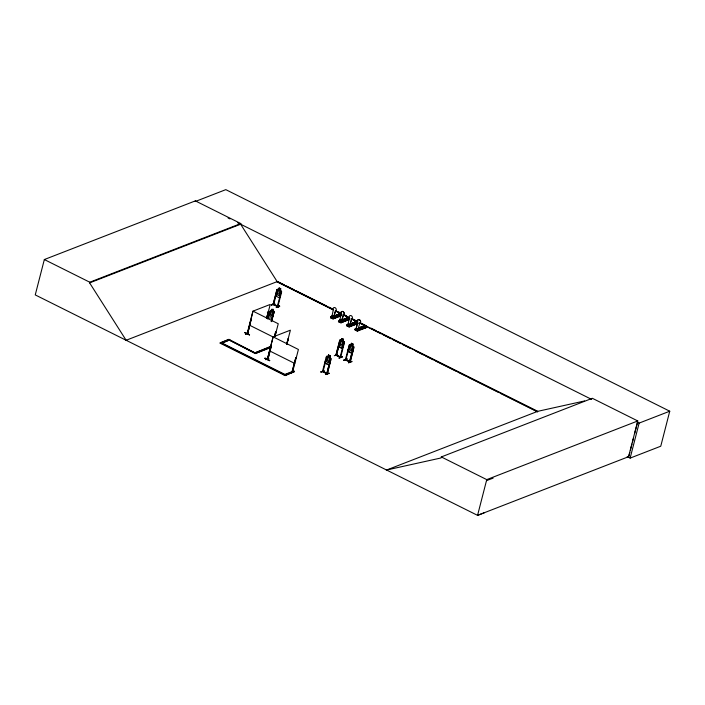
<?xml version="1.0" encoding="UTF-8"?>
<svg xmlns="http://www.w3.org/2000/svg" width="705" height="705" viewBox="0 0 705 705"><rect width="100%" height="100%" fill="white"/><g stroke="black" fill="none" stroke-linecap="round" stroke-linejoin="round"><path stroke-width="1.06" d="M332.407 316.871L332.786 316.272M332.161 316.457L332.839 316.404L332.258 316.413M340.189 320.784L340.506 320.484M340.638 320.431C340.277 320.502 340.682 320.537 340.418 320.378C340.348 323.657 339.775 319.18 340.815 320.511M349.037 324.556L348.358 324.45M356.51 329.024L356.615 328.53M356.818 328.689L356.73 328.962M348.931 324.697L348.067 324.23L347.68 325.763M348.966 324.617L348.2 324.855L348.728 324.3M332.231 316.571L332.866 316.51L332.399 316.536M356.906 328.424L356.413 328.953M332.487 316.704L332.311 318.087L331.658 317.699L332.046 316.166L332.804 316.563M348.437 324.935L348.658 324.37M356.871 328.803L357.197 328.715M333.8 318.087L334.011 317.32L333.967 318.325M349.865 326.054L350.297 325.446L350.068 326.362M341.855 322.255C342.189 320.114 341.714 323.947 339.66 320.969L341.132 314.033A1.965 1.595 68.1 0 1 341.766 311.557A1.965 1.595 68.1 0 1 344.014 312.659A1.965 1.595 68.1 0 1 343.379 315.135L341.317 321.727L343.309 315.161A1.965 1.595 68.1 0 0 343.943 312.685A1.965 1.595 68.1 0 0 341.696 311.584A1.965 1.595 68.1 0 0 341.061 314.06L341.132 314.033M347.873 325.067L349.345 318.131A1.965 1.595 68.1 0 1 349.98 315.655A1.965 1.595 68.1 0 1 352.227 316.757A1.965 1.595 68.1 0 1 351.592 319.233L349.53 325.825L347.873 325.067L349.927 326.08M354.826 329.799L356.157 329.138L357.488 322.255A1.965 1.595 68.1 0 1 358.122 319.779A1.965 1.595 68.1 0 1 360.37 320.89A1.965 1.595 68.1 0 1 359.735 323.366L357.497 331.112L366.186 327.622L356.721 330.742L365.657 327.376M355.567 330.169L364.265 326.679L355.267 330.028L355.25 328.724L356.131 328.371L355.893 329.288L358.281 330.46L358.51 329.543L358.14 330.187L356.087 329.164L357.558 322.229A1.965 1.595 68.1 0 1 358.193 319.753A1.965 1.595 68.1 0 1 360.44 320.863A1.965 1.595 68.1 0 1 359.806 323.339L359.806 323.339M333.342 309.654L277.162 281.612L240.634 224.216L240.802 223.564L195.356 200.881L44.336 259.546L35.25 294.91L126.195 340.303M484.203 512.835L477.567 515.355L126.133 340.268L89.606 282.881L89.773 282.22L240.802 223.564M195.356 200.881L195.188 201.542L225.811 189.645L669.75 411.209L660.761 446.212L630.138 458.109L627.186 456.637M293.756 372.214L292.839 371.746L284.177 375.113L284.291 374.672L292.945 371.315L293.87 371.773L285.102 375.571L220.18 343.168L220.286 342.736L228.949 339.369L254.99 352.861M220.18 343.168L228.949 339.369M229.231 340.074L255.272 353.566L270.553 347.635M244.626 332.637L249.552 334.919L244.794 332.496M245.56 333.994L248.486 332.866M247.138 333.738L252.91 311.169L270.218 304.445L266.622 318.449M250.381 322.758L251.015 319.568L247.376 333.773M249.843 324.838L247.57 333.941L251.015 319.568M247.552 333.914L247.552 333.033M255.272 353.566L270.658 347.195M266.411 318.263L268.032 312.958L266.869 318.228M267.433 318.66L268.975 312.659L269.521 312.738L267.979 318.739M267.539 318.748L269.372 311.707L270.05 311.072L273.813 311.046M268.217 316.351L269.46 311.751L271.187 311.072L271.628 309.345L273.214 309.266L272.738 311.081L273.399 311.628L272.571 314.844L271.407 316.245L269.9 316.289L269.442 314.941L271.628 309.345M267.882 318.642L269.521 312.738M271.495 305.089L274.818 303.538L271.266 304.939M276.968 289.491L273.126 304.542L276.968 289.491L278.713 289.632M277.25 290.671L276.712 290.504L277.25 290.671L273.593 304.745L273.214 304.005M273.54 304.719L273.337 303.925M278.757 289.72L279.198 287.993M271.152 321.621L273.813 312.509L271.495 321.515M271.601 321.603L274.175 311.575M268.244 316.316L268.279 318.052L272.086 317.937L274.271 311.584L272.809 311.02M280.713 288.689L279.973 294.628L278.836 295.624L277.391 294.901L276.968 293.13L277.796 289.914L278.722 289.729L279.162 287.913L280.713 288.689L280.273 290.407L281.665 291.791L277.796 306.842L277.814 306.287L273.796 304.34M276.307 307.16C278.66 308.252 282.493 303.749 276.334 307.204M277.268 306.578L281.031 292.557L281.454 292.778L281.031 292.557M268.869 358.678L265.759 359.726M267.829 359.585L267.398 359.383L273.082 336.902L290.389 330.178L286.794 344.181M267.768 359.665L271.425 345.6L267.882 359.62M274.457 336.232L275.629 332.037L274.562 336.188M274.88 336.444L276.06 332.249L275.514 332.081M274.906 336.743L278.246 323.745L253.007 311.152L247.578 333.676M269.548 360.713C266.314 357.32 260.797 357.109 269.715 360.581M286.582 343.987L288.204 338.682L287.041 343.961M286.75 344.075L288.371 338.77M285.102 375.571L293.87 371.773M294.496 371.517C293.8 369.561 287.041 375.518 294.496 371.482M292.284 371.235L292.108 371.852L295.8 357.761L292.09 371.808L292.69 371.993L292.945 371.315M330.936 316.589L332.002 316.325L330.936 316.589L330.98 317.893M334.011 317.32L332.945 318.404L330.936 317.409L331.121 316.686M331.579 317.153L331.817 316.237M331.579 317.726L331.976 316.201M320.96 371.887L324.115 370.83L320.872 372.09M335.395 315.452L337.73 316.809L335.395 315.452L336.267 315.1L338.603 316.448L336.267 315.1M337.052 314.782L339.387 316.14L337.052 314.782L337.933 314.43L340.268 315.787L337.933 314.43M326.9 373.659L330.301 359.691L330.839 359.858L327.296 373.888L322.608 371.553L322.828 371.05L322.449 371.57L326.389 356.563L327.041 356.192L330.583 358.061L331.015 358.889L327.182 373.932M326.204 357.55L326.635 357.761L322.978 371.835L322.573 371.077M322.696 371.015L323.022 371.729M338.515 314.192L340.85 315.549L338.515 314.192L339.396 313.84L341.775 315.012L332.698 318.731L340.771 315.576M324.097 370.848L320.925 371.879M328.098 356.721L328.504 355.012L330.09 355.769L329.35 361.718L328.222 362.705L326.776 361.982L326.353 360.22L327.173 357.003L328.098 356.818L328.583 355.082M339.449 314.324L339.396 313.84M339.889 320.264L338.823 320.528L338.656 321.727L347.838 318.484L341.044 321.18M330.09 355.769L329.552 357.541L331.05 358.88M339.466 321.665L339.933 320.105L338.823 321.348L340.832 322.335L341.899 321.26M328.962 373.033L325.613 374.54L329.12 373.377M339.466 321.083L339.704 320.176M343.282 319.383L345.617 320.74L343.282 319.383L344.155 319.03L346.49 320.387L344.155 319.03M334.302 355.725L337.545 354.465M344.939 318.722L347.274 320.079L344.939 318.722L345.82 318.369L348.155 319.718L345.82 318.369M336.338 355.373L340.048 341.308L336.452 355.302M346.402 318.131L348.737 319.488L349.662 318.951L347.283 317.779L346.402 318.131L348.79 319.303M338.867 321.832L347.697 318.299L347.283 317.779M347.353 326.071L356.051 322.582L346.93 325.842L347.036 324.626L348.103 324.362L347.036 324.626M343.511 339.317L342.771 345.265L341.643 346.261L340.189 345.538L339.766 343.767L340.594 340.55L341.52 340.365L341.96 338.55L343.511 339.317L343.071 341.044L344.463 342.427L340.594 357.479L340.612 356.924L336.602 354.976M347.221 324.714L347.036 325.446L349.046 326.441L350.112 325.357M342.542 356.924L339.079 358.034M347.759 325.736L348.147 324.203L348.878 324.556L348.402 326.124L348.966 324.538M340.312 356.66L340.092 357.25L340.286 356.765M340.136 357.276L343.714 343.238L344.146 343.45M344.375 342.436L342.269 348.517L338.62 346.693L338.585 344.745L338.673 346.657L342.286 348.429M340.55 357.453L335.862 355.135L340.665 357.409L340.841 356.915L340.162 356.853M351.592 319.233L349.257 326.988L357.973 323.524M351.495 323.48L353.831 324.838L351.495 323.48L352.368 323.128L354.703 324.485L352.368 323.128M353.152 322.82L355.487 324.177L353.152 322.82L354.033 322.467L356.369 323.824L354.033 322.467M346.763 359.03L343.811 360.149M354.615 322.229L356.95 323.586L354.615 322.229L355.496 321.877L357.876 323.049L348.702 326.574M345.476 359.365L345.873 359.55C344.322 359.858 346.137 360.158 350.059 362.203L353.928 347.151L352.465 345.794L352.976 344.04L351.39 343.282L350.975 344.992M353.179 347.962L349.53 361.956L353.179 347.962L353.716 348.129L350.173 362.158L345.538 359.383M357.347 323.093L348.49 326.618L357.832 323.225L355.452 322.062L349.442 324.494L355.496 321.877M349.09 345.82L349.513 346.032L345.776 360.079M343.758 360.449L347.045 358.907M351.46 343.353L350.984 345.089L350.059 345.274L349.231 348.49L349.654 350.253L351.099 350.975L352.236 349.988L353.055 346.772L352.43 345.811L352.87 344.084M355.435 328.821L355.25 329.543L357.259 330.539L358.325 329.455M355.972 329.834L356.36 328.301L355.972 329.834L356.695 330.187L357.003 328.556M351.839 361.304L348.49 362.811L352.007 361.647M359.709 327.587L362.044 328.935L359.709 327.587L360.581 327.235L362.916 328.583L360.581 327.235M361.365 326.917L363.701 328.274L361.365 326.917L362.247 326.565L364.582 327.922L362.247 326.565M362.828 326.327L365.164 327.684L362.828 326.327L363.709 325.974L366.045 327.437M363.939 326.547L363.709 325.974M637.769 420.955L486.75 479.62L477.567 515.355L628.596 456.69L637.769 420.955L592.332 398.281L441.304 456.937L441.039 457.959L386.684 469.997M628.719 456.646L629.803 452.434M630.34 450.336L631.962 444.018M632.5 441.92L633.31 438.766M634.659 433.505L637.637 421.934M630.138 458.109L639.127 423.097L669.75 411.209M330.936 317.409L331.817 317.056L333.245 310.094A1.965 1.595 68.1 0 1 333.809 307.644A1.965 1.595 68.1 0 1 336.056 308.755A1.965 1.595 68.1 0 1 335.421 311.231L333.157 318.96L340.912 315.875M267.926 358.889L267.389 358.933L267.944 359.048M340.303 320.766L340.436 320.299M249.535 334.884L244.767 332.54M264.798 358.351L269.724 360.643M336.461 315.496L337.695 315.866L336.496 315.602M344.313 319.497L345.547 319.947M344.269 319.638L345.476 319.806M352.482 323.736L353.699 323.903M353.725 324.106L352.535 323.665M360.704 327.843L361.912 328.001M340.594 320.317L340.383 320.608M340.445 320.678L339.854 320.132M280.475 296.417L279.471 297.88L275.822 296.056L275.822 294.091M352.694 351.742L351.707 353.161L348.173 351.363L348.085 349.451L348.085 351.416L351.769 353.223L352.703 351.786M274.483 303.688L271.469 305.027M245.49 334.223L248.68 332.945M247.155 333.738L247.711 333.879M360.731 327.781L361.973 328.063M340.471 339.81L339.819 340.171L336.012 355.073M330.918 317.849L339.933 314.553M340.938 314.809L339.167 314.183M339.81 314.254L331.138 317.832M332.619 318.563L340.771 315.69M348.191 319.4L340.277 322.52L349.618 319.127L347.353 318.263M347.935 325.04L346.798 325.657M355.267 322.22L355.91 322.282M348.481 326.6L357.832 323.225M348.949 326.829L346.807 325.534M366.045 327.323L363.48 326.318M364.124 326.389L357.973 328.759M357.4 330.927L355.02 329.64M335.421 311.231L333.43 317.788L331.844 317.003L333.359 317.814L334.196 317.409M333.342 316.466L339.352 314.025M332.381 318.563L341.273 314.968M347.23 317.955L338.576 321.559M342.084 321.348L341.211 321.7L341.105 322.908M341.467 322L348.2 319.286M341.546 322.273L348.27 319.568M349.618 319.242L340.788 322.767L338.4 321.603M349.759 319.427L340.964 322.723M349.759 324.661L355.567 322.361M347.08 325.93L355.893 322.379M349.424 325.798L350.297 325.446M355.25 328.724L356.131 328.371M363.665 326.159L357.655 328.601L363.639 326.248M358.51 329.543L357.743 329.922L356.157 329.138M356.695 330.698L365.587 327.102M366.089 327.146L356.933 330.698M251.253 319.867L250.716 319.7M268.2 313.038L267.741 313.073M247.12 333.703L247.799 333.536M271.31 345.644L270.887 345.424L267.521 359.488M267.97 359.259L267.354 359.365L273.179 336.875L298.409 349.469L292.575 372.046L292.17 371.288M296.118 358.017L295.686 357.805M292.134 371.42L292.698 371.535M292.205 371.764L292.619 371.94M89.606 282.881L240.634 224.216M126.133 340.268L277.514 281.48L284.415 284.917M277.655 289.103L281.233 290.954L281.568 291.8M273.196 303.97L273.707 304.692M277.876 306.331L277.911 306.798L273.143 304.542M270.764 346.34L254.355 353.108L270.649 346.781M339.625 341.097L340.048 341.308M340.436 339.828L344.075 341.546M344.428 342.436L344.04 341.555M327.005 356.21L328.133 356.8M349.892 344.542L353.54 346.27M353.928 347.151L353.505 346.278M336.558 354.774L335.994 354.606L336.523 354.871M325.164 361.198L325.208 363.145L328.856 364.97L329.861 363.507L328.83 364.89L325.296 363.093M330.301 359.691L326.767 373.624M339.035 358.087L342.33 356.8M343.529 360.29L347.08 358.898M346.058 359.7L350.059 361.656M323.181 371.42L327.42 373.377M350.279 361.612L349.627 361.577M327.129 373.906L322.634 371.553M328.935 373.28L325.692 374.54M386.331 470.129L537.712 411.332L584.612 400.951M486.485 480.634L493.121 478.122M247.702 333.43L247.279 333.227M326.9 373.112L327.376 373.342M330.486 317.664L333.086 318.792M349.134 326.803L357.602 323.366M356.289 328.327L357.118 328.697M270.896 345.406L271.425 345.6M228.059 217.951L229.997 218.911M237.735 222.771L591.715 399.435M637.197 422.136L639.127 423.097M286.389 285.904L294.267 289.834M296.241 290.821L326.794 306.067M328.768 307.054L332.707 309.019M338.62 311.971L340.594 312.958M344.533 314.923L346.507 315.911M352.421 318.863L356.36 320.828M361.295 323.287L366.221 325.745M371.147 328.204L376.073 330.663M378.047 331.65L537.712 411.332M335.307 310.632L341.229 313.584M343.194 314.571L349.107 317.523M351.081 318.51L357.981 321.947M359.955 322.934L537.36 411.473M276.906 281.815L332.989 309.803M335.941 311.275L341.846 314.227M343.811 315.205L348.728 317.664M351.68 319.136L356.607 321.595M359.559 323.066L381.202 333.87M383.168 334.849L391.046 338.779M393.011 339.757L400.881 343.688M402.846 344.675L410.724 348.596M415.642 351.055L423.511 354.985M425.476 355.963L433.355 359.894M435.32 360.881L455.985 371.191M457.95 372.169L465.82 376.1M467.785 377.078L498.294 392.306M500.259 393.284L537.651 411.949M277.955 306.234L273.681 304.384M277.858 306.763L277.356 306.64M341.96 338.647L343.45 339.352M351.425 343.361L352.905 344.075M341.555 340.348L340.462 339.739L339.775 340.127L335.915 355.153M351.019 345.071L349.918 344.463L349.231 344.842L345.406 359.894M267.495 312.183L267.918 312.394L267.38 312.227M328.539 355.091L330.028 355.805M249.411 325.146L273.681 337.263M269.583 350.879L294.822 363.472M228.834 339.81L255.386 353.126M220.286 342.736L285.217 375.13M441.304 456.937L486.75 479.62M44.336 259.546L89.773 282.22M279.744 306.287L276.281 307.424L279.532 306.164M221.211 343.194L221.097 343.626L229.865 339.828L221.211 343.194M221.837 342.947L221.731 343.388L284.811 374.866L284.926 374.425L221.837 342.947M271.072 311.698L270.253 314.915L271.76 314.871L272.588 311.654L271.072 311.698M271.866 309.68L271.716 310.253L272.685 310.226L272.835 309.654L271.866 309.68M278.572 290.301L277.744 293.518L279.198 294.241L280.017 291.024L278.572 290.301M279.347 288.424L279.198 288.997L280.132 289.464L280.273 288.891L279.347 288.424M327.957 357.391L327.129 360.607L328.574 361.33L329.402 358.114L327.957 357.391M328.724 355.514L328.583 356.087L329.508 356.554L329.658 355.972L328.724 355.514M341.37 340.938L340.541 344.155L341.995 344.877L342.824 341.661L341.37 340.938M342.145 339.061L341.995 339.634L342.93 340.101L343.079 339.528L342.145 339.061M350.834 345.661L350.006 348.878L351.46 349.601L352.28 346.384L350.834 345.661M351.61 343.784L351.46 344.357L352.394 344.824L352.544 344.243L351.61 343.784M294.285 371.332L291.077 372.637L294.293 371.359"/></g></svg>
